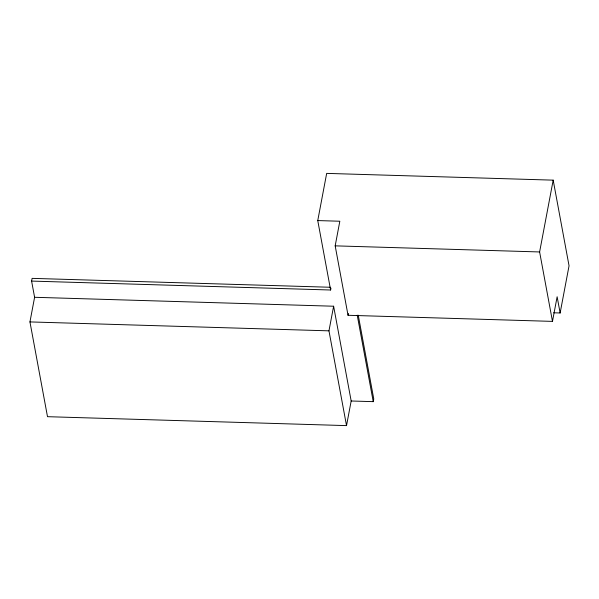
<?xml version="1.0" encoding="UTF-8"?>
<svg xmlns="http://www.w3.org/2000/svg" width="599" height="599" viewBox="0 0 599 599"><rect width="100%" height="100%" fill="white"/><g stroke="black" fill="none" stroke-linecap="round" stroke-linejoin="round"><path stroke-width="0.9" d="M34.6 297.291L333.621 306.224L351.171 400.993L346.522 425.612L47.501 416.687L29.95 321.918L34.6 297.291L31.597 281.081L32.114 278.363L330.199 287.258M31.597 281.081L330.618 290.006L317.755 220.574L326.672 173.388L553.184 180.149L569.05 265.799L560.132 312.985L553.596 312.79M560.132 312.985L557.13 296.767L552.48 321.386L348.034 315.284L335.178 245.852L339.828 221.233L317.755 220.574M330.618 290.006L330.955 288.194M346.522 425.612L328.963 330.843L333.621 306.224M348.034 315.284L348.378 313.464M351.171 400.993L373.244 401.652L373.761 398.934L358.247 315.201M552.48 321.386L539.617 251.954L553.184 180.149M335.178 245.852L539.617 251.954M29.95 321.918L328.963 330.843M357.221 315.164L373.244 401.652"/></g></svg>
